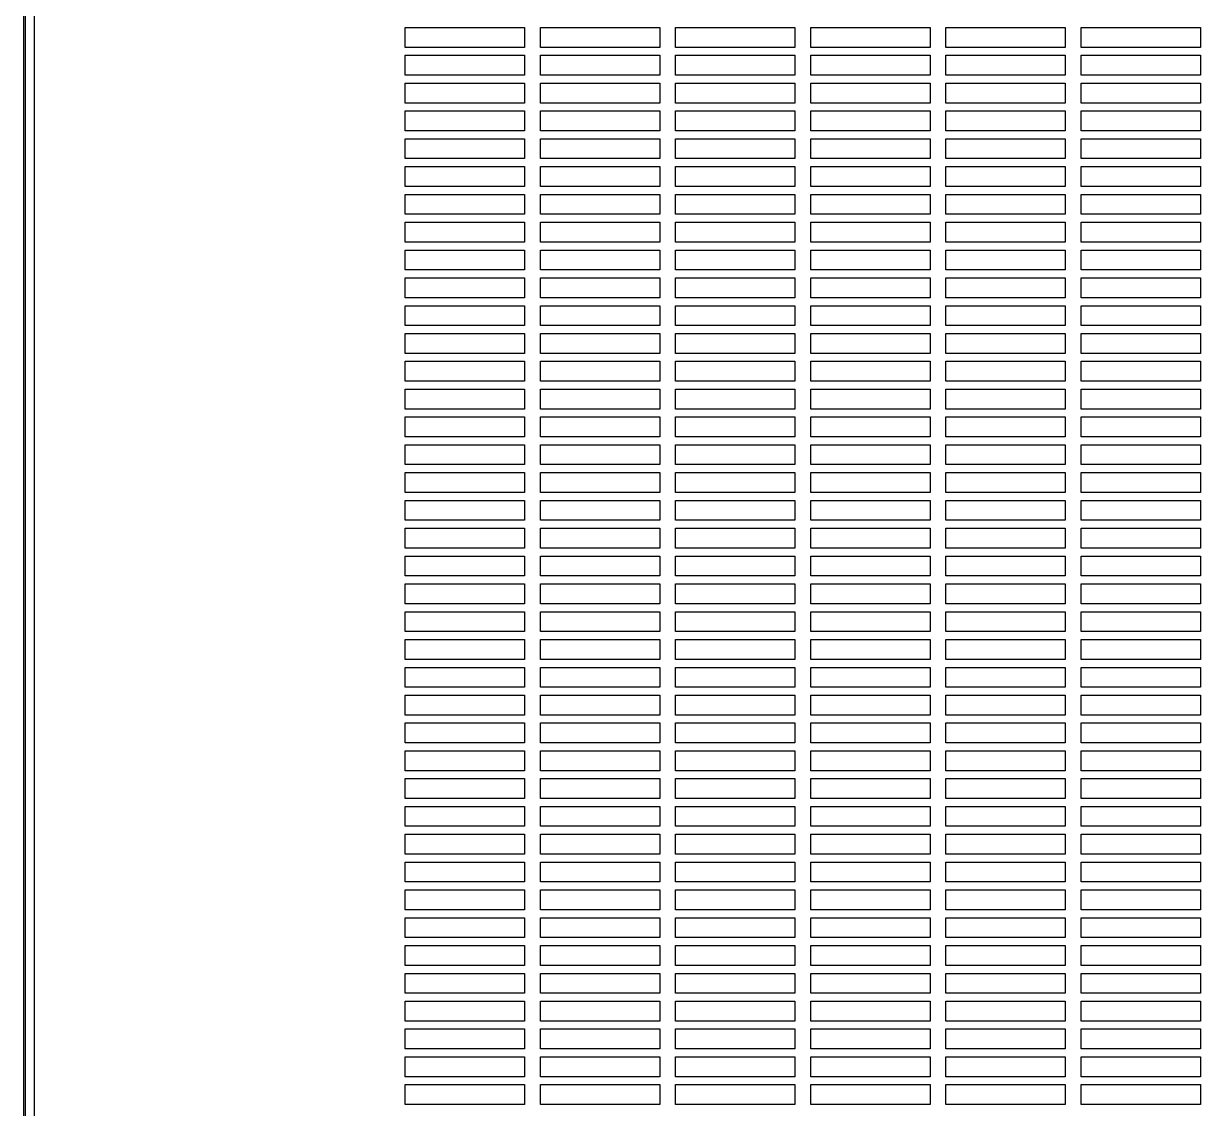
# Model space of a CAD drawing. Header units: millimetres. Extents: x -1 to 60, y -17 to 202.
# Drawn here: x -0.35 to 29.25, y 37.45 to 64.75 of the extents above; entities that cross this region are included whole.
import ezdxf

# ---------------------------------------------------------------- set-up
doc = ezdxf.new("R2010")
doc.units = ezdxf.units.MM
doc.layers.add('4212-47911-DOOR-PLATE_0', color=7, linetype='Continuous')
doc.layers.add('4212-94039_0', color=7, linetype='Continuous')

msp = doc.modelspace()

# ---------------------------------------------------------------- linework, layer by layer
at = {"layer": '4212-47911-DOOR-PLATE_0', "color": 7, "linetype": 'Continuous'}
for p, q in [((-0.3, 12.15), (-0.3, 92.304)), ((-0.08, 92.2), (-0.08, 12.15)), ((9.25, 64.65), (12.25, 64.65)), ((9.25, 64.15), (9.25, 64.65)), ((12.25, 64.65), (12.25, 64.15)), ((12.65, 64.65), (15.65, 64.65)), ((12.65, 64.15), (12.65, 64.65)), ((15.65, 64.65), (15.65, 64.15)), ((16.05, 64.65), (19.05, 64.65)), ((16.05, 64.15), (16.05, 64.65)), ((19.05, 64.65), (19.05, 64.15)), ((19.45, 64.65), (22.45, 64.65)), ((19.45, 64.15), (19.45, 64.65)), ((22.45, 64.65), (22.45, 64.15)), ((22.85, 64.65), (25.85, 64.65)), ((22.85, 64.15), (22.85, 64.65)), ((25.85, 64.65), (25.85, 64.15)), ((26.25, 64.65), (29.25, 64.65)), ((26.25, 64.15), (26.25, 64.65)), ((29.25, 64.65), (29.25, 64.15)), ((12.25, 64.15), (9.25, 64.15)), ((9.25, 63.95), (12.25, 63.95)), ((9.25, 63.45), (9.25, 63.95)), ((12.25, 63.95), (12.25, 63.45)), ((15.65, 64.15), (12.65, 64.15)), ((12.65, 63.95), (15.65, 63.95)), ((12.65, 63.45), (12.65, 63.95)), ((15.65, 63.95), (15.65, 63.45)), ((19.05, 64.15), (16.05, 64.15)), ((16.05, 63.95), (19.05, 63.95)), ((16.05, 63.45), (16.05, 63.95)), ((19.05, 63.95), (19.05, 63.45)), ((22.45, 64.15), (19.45, 64.15)), ((19.45, 63.95), (22.45, 63.95)), ((19.45, 63.45), (19.45, 63.95)), ((22.45, 63.95), (22.45, 63.45)), ((25.85, 64.15), (22.85, 64.15)), ((22.85, 63.95), (25.85, 63.95)), ((22.85, 63.45), (22.85, 63.95)), ((25.85, 63.95), (25.85, 63.45)), ((29.25, 64.15), (26.25, 64.15)), ((26.25, 63.95), (29.25, 63.95)), ((26.25, 63.45), (26.25, 63.95)), ((29.25, 63.95), (29.25, 63.45)), ((12.25, 63.45), (9.25, 63.45)), ((15.65, 63.45), (12.65, 63.45)), ((19.05, 63.45), (16.05, 63.45)), ((22.45, 63.45), (19.45, 63.45)), ((25.85, 63.45), (22.85, 63.45)), ((29.25, 63.45), (26.25, 63.45)), ((9.25, 63.25), (12.25, 63.25)), ((9.25, 62.75), (9.25, 63.25)), ((12.25, 63.25), (12.25, 62.75)), ((12.65, 63.25), (15.65, 63.25)), ((12.65, 62.75), (12.65, 63.25)), ((15.65, 63.25), (15.65, 62.75)), ((16.05, 63.25), (19.05, 63.25)), ((16.05, 62.75), (16.05, 63.25)), ((19.05, 63.25), (19.05, 62.75)), ((19.45, 63.25), (22.45, 63.25)), ((19.45, 62.75), (19.45, 63.25)), ((22.45, 63.25), (22.45, 62.75)), ((22.85, 63.25), (25.85, 63.25)), ((22.85, 62.75), (22.85, 63.25)), ((25.85, 63.25), (25.85, 62.75)), ((26.25, 63.25), (29.25, 63.25)), ((26.25, 62.75), (26.25, 63.25)), ((29.25, 63.25), (29.25, 62.75)), ((12.25, 62.75), (9.25, 62.75)), ((9.25, 62.55), (12.25, 62.55)), ((9.25, 62.05), (9.25, 62.55)), ((12.25, 62.55), (12.25, 62.05)), ((15.65, 62.75), (12.65, 62.75)), ((12.65, 62.55), (15.65, 62.55)), ((12.65, 62.05), (12.65, 62.55)), ((15.65, 62.55), (15.65, 62.05)), ((19.05, 62.75), (16.05, 62.75)), ((16.05, 62.55), (19.05, 62.55)), ((16.05, 62.05), (16.05, 62.55)), ((19.05, 62.55), (19.05, 62.05)), ((22.45, 62.75), (19.45, 62.75)), ((19.45, 62.55), (22.45, 62.55)), ((19.45, 62.05), (19.45, 62.55)), ((22.45, 62.55), (22.45, 62.05)), ((25.85, 62.75), (22.85, 62.75)), ((22.85, 62.55), (25.85, 62.55)), ((22.85, 62.05), (22.85, 62.55)), ((25.85, 62.55), (25.85, 62.05)), ((29.25, 62.75), (26.25, 62.75)), ((26.25, 62.55), (29.25, 62.55)), ((26.25, 62.05), (26.25, 62.55)), ((29.25, 62.55), (29.25, 62.05)), ((12.25, 62.05), (9.25, 62.05)), ((15.65, 62.05), (12.65, 62.05)), ((19.05, 62.05), (16.05, 62.05)), ((22.45, 62.05), (19.45, 62.05)), ((25.85, 62.05), (22.85, 62.05)), ((29.25, 62.05), (26.25, 62.05)), ((9.25, 61.85), (12.25, 61.85)), ((9.25, 61.35), (9.25, 61.85)), ((12.25, 61.85), (12.25, 61.35)), ((12.65, 61.85), (15.65, 61.85)), ((12.65, 61.35), (12.65, 61.85)), ((15.65, 61.85), (15.65, 61.35)), ((16.05, 61.85), (19.05, 61.85)), ((16.05, 61.35), (16.05, 61.85)), ((19.05, 61.85), (19.05, 61.35)), ((19.45, 61.85), (22.45, 61.85)), ((19.45, 61.35), (19.45, 61.85)), ((22.45, 61.85), (22.45, 61.35)), ((22.85, 61.85), (25.85, 61.85)), ((22.85, 61.35), (22.85, 61.85)), ((25.85, 61.85), (25.85, 61.35)), ((26.25, 61.85), (29.25, 61.85)), ((26.25, 61.35), (26.25, 61.85)), ((29.25, 61.85), (29.25, 61.35)), ((12.25, 61.35), (9.25, 61.35)), ((15.65, 61.35), (12.65, 61.35)), ((19.05, 61.35), (16.05, 61.35)), ((22.45, 61.35), (19.45, 61.35)), ((25.85, 61.35), (22.85, 61.35)), ((29.25, 61.35), (26.25, 61.35)), ((9.25, 61.15), (12.25, 61.15)), ((9.25, 60.65), (9.25, 61.15)), ((12.25, 61.15), (12.25, 60.65)), ((12.65, 61.15), (15.65, 61.15)), ((12.65, 60.65), (12.65, 61.15)), ((15.65, 61.15), (15.65, 60.65)), ((16.05, 61.15), (19.05, 61.15)), ((16.05, 60.65), (16.05, 61.15)), ((19.05, 61.15), (19.05, 60.65)), ((19.45, 61.15), (22.45, 61.15)), ((19.45, 60.65), (19.45, 61.15)), ((22.45, 61.15), (22.45, 60.65)), ((22.85, 61.15), (25.85, 61.15)), ((22.85, 60.65), (22.85, 61.15)), ((25.85, 61.15), (25.85, 60.65)), ((26.25, 61.15), (29.25, 61.15)), ((26.25, 60.65), (26.25, 61.15)), ((29.25, 61.15), (29.25, 60.65)), ((12.25, 60.65), (9.25, 60.65)), ((9.25, 60.45), (12.25, 60.45)), ((9.25, 59.95), (9.25, 60.45)), ((12.25, 60.45), (12.25, 59.95)), ((15.65, 60.65), (12.65, 60.65)), ((12.65, 60.45), (15.65, 60.45)), ((12.65, 59.95), (12.65, 60.45)), ((15.65, 60.45), (15.65, 59.95)), ((19.05, 60.65), (16.05, 60.65)), ((16.05, 60.45), (19.05, 60.45)), ((16.05, 59.95), (16.05, 60.45)), ((19.05, 60.45), (19.05, 59.95)), ((22.45, 60.65), (19.45, 60.65)), ((19.45, 60.45), (22.45, 60.45)), ((19.45, 59.95), (19.45, 60.45)), ((22.45, 60.45), (22.45, 59.95)), ((25.85, 60.65), (22.85, 60.65)), ((22.85, 60.45), (25.85, 60.45)), ((22.85, 59.95), (22.85, 60.45)), ((25.85, 60.45), (25.85, 59.95)), ((29.25, 60.65), (26.25, 60.65)), ((26.25, 60.45), (29.25, 60.45)), ((26.25, 59.95), (26.25, 60.45)), ((29.25, 60.45), (29.25, 59.95)), ((12.25, 59.95), (9.25, 59.95)), ((15.65, 59.95), (12.65, 59.95)), ((19.05, 59.95), (16.05, 59.95)), ((22.45, 59.95), (19.45, 59.95)), ((25.85, 59.95), (22.85, 59.95)), ((29.25, 59.95), (26.25, 59.95)), ((9.25, 59.75), (12.25, 59.75)), ((9.25, 59.25), (9.25, 59.75)), ((12.25, 59.75), (12.25, 59.25)), ((12.65, 59.75), (15.65, 59.75)), ((12.65, 59.25), (12.65, 59.75)), ((15.65, 59.75), (15.65, 59.25)), ((16.05, 59.75), (19.05, 59.75)), ((16.05, 59.25), (16.05, 59.75)), ((19.05, 59.75), (19.05, 59.25)), ((19.45, 59.75), (22.45, 59.75)), ((19.45, 59.25), (19.45, 59.75)), ((22.45, 59.75), (22.45, 59.25)), ((22.85, 59.75), (25.85, 59.75)), ((22.85, 59.25), (22.85, 59.75)), ((25.85, 59.75), (25.85, 59.25)), ((26.25, 59.75), (29.25, 59.75)), ((26.25, 59.25), (26.25, 59.75)), ((29.25, 59.75), (29.25, 59.25)), ((12.25, 59.25), (9.25, 59.25)), ((15.65, 59.25), (12.65, 59.25)), ((19.05, 59.25), (16.05, 59.25)), ((22.45, 59.25), (19.45, 59.25)), ((25.85, 59.25), (22.85, 59.25)), ((29.25, 59.25), (26.25, 59.25)), ((9.25, 59.05), (12.25, 59.05)), ((9.25, 58.55), (9.25, 59.05)), ((12.25, 59.05), (12.25, 58.55)), ((12.65, 59.05), (15.65, 59.05)), ((12.65, 58.55), (12.65, 59.05)), ((15.65, 59.05), (15.65, 58.55)), ((16.05, 59.05), (19.05, 59.05)), ((16.05, 58.55), (16.05, 59.05)), ((19.05, 59.05), (19.05, 58.55)), ((19.45, 59.05), (22.45, 59.05)), ((19.45, 58.55), (19.45, 59.05)), ((22.45, 59.05), (22.45, 58.55)), ((22.85, 59.05), (25.85, 59.05)), ((22.85, 58.55), (22.85, 59.05)), ((25.85, 59.05), (25.85, 58.55)), ((26.25, 59.05), (29.25, 59.05)), ((26.25, 58.55), (26.25, 59.05)), ((29.25, 59.05), (29.25, 58.55)), ((12.25, 58.55), (9.25, 58.55)), ((9.25, 58.35), (12.25, 58.35)), ((9.25, 57.85), (9.25, 58.35)), ((12.25, 58.35), (12.25, 57.85)), ((15.65, 58.55), (12.65, 58.55)), ((12.65, 58.35), (15.65, 58.35)), ((12.65, 57.85), (12.65, 58.35)), ((15.65, 58.35), (15.65, 57.85)), ((19.05, 58.55), (16.05, 58.55)), ((16.05, 58.35), (19.05, 58.35)), ((16.05, 57.85), (16.05, 58.35)), ((19.05, 58.35), (19.05, 57.85)), ((22.45, 58.55), (19.45, 58.55)), ((19.45, 58.35), (22.45, 58.35)), ((19.45, 57.85), (19.45, 58.35)), ((22.45, 58.35), (22.45, 57.85)), ((25.85, 58.55), (22.85, 58.55)), ((22.85, 58.35), (25.85, 58.35)), ((22.85, 57.85), (22.85, 58.35)), ((25.85, 58.35), (25.85, 57.85)), ((29.25, 58.55), (26.25, 58.55)), ((26.25, 58.35), (29.25, 58.35)), ((26.25, 57.85), (26.25, 58.35)), ((29.25, 58.35), (29.25, 57.85)), ((12.25, 57.85), (9.25, 57.85)), ((15.65, 57.85), (12.65, 57.85)), ((19.05, 57.85), (16.05, 57.85)), ((22.45, 57.85), (19.45, 57.85)), ((25.85, 57.85), (22.85, 57.85)), ((29.25, 57.85), (26.25, 57.85)), ((9.25, 57.65), (12.25, 57.65)), ((9.25, 57.15), (9.25, 57.65)), ((12.25, 57.65), (12.25, 57.15)), ((12.65, 57.65), (15.65, 57.65)), ((12.65, 57.15), (12.65, 57.65)), ((15.65, 57.65), (15.65, 57.15)), ((16.05, 57.65), (19.05, 57.65)), ((16.05, 57.15), (16.05, 57.65)), ((19.05, 57.65), (19.05, 57.15)), ((19.45, 57.65), (22.45, 57.65)), ((19.45, 57.15), (19.45, 57.65)), ((22.45, 57.65), (22.45, 57.15)), ((22.85, 57.65), (25.85, 57.65)), ((22.85, 57.15), (22.85, 57.65)), ((25.85, 57.65), (25.85, 57.15)), ((26.25, 57.65), (29.25, 57.65)), ((26.25, 57.15), (26.25, 57.65)), ((29.25, 57.65), (29.25, 57.15)), ((12.25, 57.15), (9.25, 57.15)), ((15.65, 57.15), (12.65, 57.15)), ((19.05, 57.15), (16.05, 57.15)), ((22.45, 57.15), (19.45, 57.15)), ((25.85, 57.15), (22.85, 57.15)), ((29.25, 57.15), (26.25, 57.15)), ((9.25, 56.95), (12.25, 56.95)), ((9.25, 56.45), (9.25, 56.95)), ((12.25, 56.95), (12.25, 56.45)), ((12.65, 56.95), (15.65, 56.95)), ((12.65, 56.45), (12.65, 56.95)), ((15.65, 56.95), (15.65, 56.45)), ((16.05, 56.95), (19.05, 56.95)), ((16.05, 56.45), (16.05, 56.95)), ((19.05, 56.95), (19.05, 56.45)), ((19.45, 56.95), (22.45, 56.95)), ((19.45, 56.45), (19.45, 56.95)), ((22.45, 56.95), (22.45, 56.45)), ((22.85, 56.95), (25.85, 56.95)), ((22.85, 56.45), (22.85, 56.95)), ((25.85, 56.95), (25.85, 56.45)), ((26.25, 56.95), (29.25, 56.95)), ((26.25, 56.45), (26.25, 56.95)), ((29.25, 56.95), (29.25, 56.45)), ((12.25, 56.45), (9.25, 56.45)), ((9.25, 56.25), (12.25, 56.25)), ((9.25, 55.75), (9.25, 56.25)), ((12.25, 56.25), (12.25, 55.75)), ((15.65, 56.45), (12.65, 56.45)), ((12.65, 56.25), (15.65, 56.25)), ((12.65, 55.75), (12.65, 56.25)), ((15.65, 56.25), (15.65, 55.75)), ((19.05, 56.45), (16.05, 56.45)), ((16.05, 56.25), (19.05, 56.25)), ((16.05, 55.75), (16.05, 56.25)), ((19.05, 56.25), (19.05, 55.75)), ((22.45, 56.45), (19.45, 56.45)), ((19.45, 56.25), (22.45, 56.25)), ((19.45, 55.75), (19.45, 56.25)), ((22.45, 56.25), (22.45, 55.75)), ((25.85, 56.45), (22.85, 56.45)), ((22.85, 56.25), (25.85, 56.25)), ((22.85, 55.75), (22.85, 56.25)), ((25.85, 56.25), (25.85, 55.75)), ((29.25, 56.45), (26.25, 56.45)), ((26.25, 56.25), (29.25, 56.25)), ((26.25, 55.75), (26.25, 56.25)), ((29.25, 56.25), (29.25, 55.75)), ((12.25, 55.75), (9.25, 55.75)), ((15.65, 55.75), (12.65, 55.75)), ((19.05, 55.75), (16.05, 55.75)), ((22.45, 55.75), (19.45, 55.75)), ((25.85, 55.75), (22.85, 55.75)), ((29.25, 55.75), (26.25, 55.75)), ((9.25, 55.55), (12.25, 55.55)), ((9.25, 55.05), (9.25, 55.55)), ((12.25, 55.55), (12.25, 55.05)), ((12.65, 55.55), (15.65, 55.55)), ((12.65, 55.05), (12.65, 55.55)), ((15.65, 55.55), (15.65, 55.05)), ((16.05, 55.55), (19.05, 55.55)), ((16.05, 55.05), (16.05, 55.55)), ((19.05, 55.55), (19.05, 55.05)), ((19.45, 55.55), (22.45, 55.55)), ((19.45, 55.05), (19.45, 55.55)), ((22.45, 55.55), (22.45, 55.05)), ((22.85, 55.55), (25.85, 55.55)), ((22.85, 55.05), (22.85, 55.55)), ((25.85, 55.55), (25.85, 55.05)), ((26.25, 55.55), (29.25, 55.55)), ((26.25, 55.05), (26.25, 55.55)), ((29.25, 55.55), (29.25, 55.05)), ((12.25, 55.05), (9.25, 55.05)), ((9.25, 54.85), (12.25, 54.85)), ((9.25, 54.35), (9.25, 54.85)), ((12.25, 54.85), (12.25, 54.35)), ((15.65, 55.05), (12.65, 55.05)), ((12.65, 54.85), (15.65, 54.85)), ((12.65, 54.35), (12.65, 54.85)), ((15.65, 54.85), (15.65, 54.35)), ((19.05, 55.05), (16.05, 55.05)), ((16.05, 54.85), (19.05, 54.85)), ((16.05, 54.35), (16.05, 54.85)), ((19.05, 54.85), (19.05, 54.35)), ((22.45, 55.05), (19.45, 55.05)), ((19.45, 54.85), (22.45, 54.85)), ((19.45, 54.35), (19.45, 54.85)), ((22.45, 54.85), (22.45, 54.35)), ((25.85, 55.05), (22.85, 55.05)), ((22.85, 54.85), (25.85, 54.85)), ((22.85, 54.35), (22.85, 54.85)), ((25.85, 54.85), (25.85, 54.35)), ((29.25, 55.05), (26.25, 55.05)), ((26.25, 54.85), (29.25, 54.85)), ((26.25, 54.35), (26.25, 54.85)), ((29.25, 54.85), (29.25, 54.35)), ((12.25, 54.35), (9.25, 54.35)), ((15.65, 54.35), (12.65, 54.35)), ((19.05, 54.35), (16.05, 54.35)), ((22.45, 54.35), (19.45, 54.35)), ((25.85, 54.35), (22.85, 54.35)), ((29.25, 54.35), (26.25, 54.35)), ((9.25, 54.15), (12.25, 54.15)), ((9.25, 53.65), (9.25, 54.15)), ((12.25, 54.15), (12.25, 53.65)), ((12.65, 54.15), (15.65, 54.15)), ((12.65, 53.65), (12.65, 54.15)), ((15.65, 54.15), (15.65, 53.65)), ((16.05, 54.15), (19.05, 54.15)), ((16.05, 53.65), (16.05, 54.15)), ((19.05, 54.15), (19.05, 53.65)), ((19.45, 54.15), (22.45, 54.15)), ((19.45, 53.65), (19.45, 54.15)), ((22.45, 54.15), (22.45, 53.65)), ((22.85, 54.15), (25.85, 54.15)), ((22.85, 53.65), (22.85, 54.15)), ((25.85, 54.15), (25.85, 53.65)), ((26.25, 54.15), (29.25, 54.15)), ((26.25, 53.65), (26.25, 54.15)), ((29.25, 54.15), (29.25, 53.65)), ((12.25, 53.65), (9.25, 53.65)), ((15.65, 53.65), (12.65, 53.65)), ((19.05, 53.65), (16.05, 53.65)), ((22.45, 53.65), (19.45, 53.65)), ((25.85, 53.65), (22.85, 53.65)), ((29.25, 53.65), (26.25, 53.65)), ((9.25, 53.45), (12.25, 53.45)), ((9.25, 52.95), (9.25, 53.45)), ((12.25, 53.45), (12.25, 52.95)), ((12.65, 53.45), (15.65, 53.45)), ((12.65, 52.95), (12.65, 53.45)), ((15.65, 53.45), (15.65, 52.95)), ((16.05, 53.45), (19.05, 53.45)), ((16.05, 52.95), (16.05, 53.45)), ((19.05, 53.45), (19.05, 52.95)), ((19.45, 53.45), (22.45, 53.45)), ((19.45, 52.95), (19.45, 53.45)), ((22.45, 53.45), (22.45, 52.95)), ((22.85, 53.45), (25.85, 53.45)), ((22.85, 52.95), (22.85, 53.45)), ((25.85, 53.45), (25.85, 52.95)), ((26.25, 53.45), (29.25, 53.45)), ((26.25, 52.95), (26.25, 53.45)), ((29.25, 53.45), (29.25, 52.95)), ((12.25, 52.95), (9.25, 52.95)), ((9.25, 52.75), (12.25, 52.75)), ((9.25, 52.25), (9.25, 52.75)), ((12.25, 52.75), (12.25, 52.25)), ((15.65, 52.95), (12.65, 52.95)), ((12.65, 52.75), (15.65, 52.75)), ((12.65, 52.25), (12.65, 52.75)), ((15.65, 52.75), (15.65, 52.25)), ((19.05, 52.95), (16.05, 52.95)), ((16.05, 52.75), (19.05, 52.75)), ((16.05, 52.25), (16.05, 52.75)), ((19.05, 52.75), (19.05, 52.25)), ((22.45, 52.95), (19.45, 52.95)), ((19.45, 52.75), (22.45, 52.75)), ((19.45, 52.25), (19.45, 52.75)), ((22.45, 52.75), (22.45, 52.25)), ((25.85, 52.95), (22.85, 52.95)), ((22.85, 52.75), (25.85, 52.75)), ((22.85, 52.25), (22.85, 52.75)), ((25.85, 52.75), (25.85, 52.25)), ((29.25, 52.95), (26.25, 52.95)), ((26.25, 52.75), (29.25, 52.75)), ((26.25, 52.25), (26.25, 52.75)), ((29.25, 52.75), (29.25, 52.25)), ((12.25, 52.25), (9.25, 52.25)), ((15.65, 52.25), (12.65, 52.25)), ((19.05, 52.25), (16.05, 52.25)), ((22.45, 52.25), (19.45, 52.25)), ((25.85, 52.25), (22.85, 52.25)), ((29.25, 52.25), (26.25, 52.25)), ((9.25, 52.05), (12.25, 52.05)), ((9.25, 51.55), (9.25, 52.05)), ((12.25, 52.05), (12.25, 51.55)), ((12.65, 52.05), (15.65, 52.05)), ((12.65, 51.55), (12.65, 52.05)), ((15.65, 52.05), (15.65, 51.55)), ((16.05, 52.05), (19.05, 52.05)), ((16.05, 51.55), (16.05, 52.05)), ((19.05, 52.05), (19.05, 51.55)), ((19.45, 52.05), (22.45, 52.05)), ((19.45, 51.55), (19.45, 52.05)), ((22.45, 52.05), (22.45, 51.55)), ((22.85, 52.05), (25.85, 52.05)), ((22.85, 51.55), (22.85, 52.05)), ((25.85, 52.05), (25.85, 51.55)), ((26.25, 52.05), (29.25, 52.05)), ((26.25, 51.55), (26.25, 52.05)), ((29.25, 52.05), (29.25, 51.55)), ((12.25, 51.55), (9.25, 51.55)), ((15.65, 51.55), (12.65, 51.55)), ((19.05, 51.55), (16.05, 51.55)), ((22.45, 51.55), (19.45, 51.55)), ((25.85, 51.55), (22.85, 51.55)), ((29.25, 51.55), (26.25, 51.55)), ((9.25, 51.35), (12.25, 51.35)), ((9.25, 50.85), (9.25, 51.35)), ((12.25, 51.35), (12.25, 50.85)), ((12.65, 51.35), (15.65, 51.35)), ((12.65, 50.85), (12.65, 51.35)), ((15.65, 51.35), (15.65, 50.85)), ((16.05, 51.35), (19.05, 51.35)), ((16.05, 50.85), (16.05, 51.35)), ((19.05, 51.35), (19.05, 50.85)), ((19.45, 51.35), (22.45, 51.35)), ((19.45, 50.85), (19.45, 51.35)), ((22.45, 51.35), (22.45, 50.85)), ((22.85, 51.35), (25.85, 51.35)), ((22.85, 50.85), (22.85, 51.35)), ((25.85, 51.35), (25.85, 50.85)), ((26.25, 51.35), (29.25, 51.35)), ((26.25, 50.85), (26.25, 51.35)), ((29.25, 51.35), (29.25, 50.85)), ((12.25, 50.85), (9.25, 50.85)), ((9.25, 50.65), (12.25, 50.65)), ((9.25, 50.15), (9.25, 50.65)), ((12.25, 50.65), (12.25, 50.15)), ((15.65, 50.85), (12.65, 50.85)), ((12.65, 50.65), (15.65, 50.65)), ((12.65, 50.15), (12.65, 50.65)), ((15.65, 50.65), (15.65, 50.15)), ((19.05, 50.85), (16.05, 50.85)), ((16.05, 50.65), (19.05, 50.65)), ((16.05, 50.15), (16.05, 50.65)), ((19.05, 50.65), (19.05, 50.15)), ((22.45, 50.85), (19.45, 50.85)), ((19.45, 50.65), (22.45, 50.65)), ((19.45, 50.15), (19.45, 50.65)), ((22.45, 50.65), (22.45, 50.15)), ((25.85, 50.85), (22.85, 50.85)), ((22.85, 50.65), (25.85, 50.65)), ((22.85, 50.15), (22.85, 50.65)), ((25.85, 50.65), (25.85, 50.15)), ((29.25, 50.85), (26.25, 50.85)), ((26.25, 50.65), (29.25, 50.65)), ((26.25, 50.15), (26.25, 50.65)), ((29.25, 50.65), (29.25, 50.15)), ((12.25, 50.15), (9.25, 50.15)), ((15.65, 50.15), (12.65, 50.15)), ((19.05, 50.15), (16.05, 50.15)), ((22.45, 50.15), (19.45, 50.15)), ((25.85, 50.15), (22.85, 50.15)), ((29.25, 50.15), (26.25, 50.15)), ((9.25, 49.95), (12.25, 49.95)), ((9.25, 49.45), (9.25, 49.95)), ((12.25, 49.95), (12.25, 49.45)), ((12.65, 49.95), (15.65, 49.95)), ((12.65, 49.45), (12.65, 49.95)), ((15.65, 49.95), (15.65, 49.45)), ((16.05, 49.95), (19.05, 49.95)), ((16.05, 49.45), (16.05, 49.95)), ((19.05, 49.95), (19.05, 49.45)), ((19.45, 49.95), (22.45, 49.95)), ((19.45, 49.45), (19.45, 49.95)), ((22.45, 49.95), (22.45, 49.45)), ((22.85, 49.95), (25.85, 49.95)), ((22.85, 49.45), (22.85, 49.95)), ((25.85, 49.95), (25.85, 49.45)), ((26.25, 49.95), (29.25, 49.95)), ((26.25, 49.45), (26.25, 49.95)), ((29.25, 49.95), (29.25, 49.45)), ((12.25, 49.45), (9.25, 49.45)), ((15.65, 49.45), (12.65, 49.45)), ((19.05, 49.45), (16.05, 49.45)), ((22.45, 49.45), (19.45, 49.45)), ((25.85, 49.45), (22.85, 49.45)), ((29.25, 49.45), (26.25, 49.45)), ((9.25, 49.25), (12.25, 49.25)), ((9.25, 48.75), (9.25, 49.25)), ((12.25, 49.25), (12.25, 48.75)), ((12.65, 49.25), (15.65, 49.25)), ((12.65, 48.75), (12.65, 49.25)), ((15.65, 49.25), (15.65, 48.75)), ((16.05, 49.25), (19.05, 49.25)), ((16.05, 48.75), (16.05, 49.25)), ((19.05, 49.25), (19.05, 48.75)), ((19.45, 49.25), (22.45, 49.25)), ((19.45, 48.75), (19.45, 49.25)), ((22.45, 49.25), (22.45, 48.75)), ((22.85, 49.25), (25.85, 49.25)), ((22.85, 48.75), (22.85, 49.25)), ((25.85, 49.25), (25.85, 48.75)), ((26.25, 49.25), (29.25, 49.25)), ((26.25, 48.75), (26.25, 49.25)), ((29.25, 49.25), (29.25, 48.75)), ((12.25, 48.75), (9.25, 48.75)), ((9.25, 48.55), (12.25, 48.55)), ((9.25, 48.05), (9.25, 48.55)), ((12.25, 48.55), (12.25, 48.05)), ((15.65, 48.75), (12.65, 48.75)), ((12.65, 48.55), (15.65, 48.55)), ((12.65, 48.05), (12.65, 48.55)), ((15.65, 48.55), (15.65, 48.05)), ((19.05, 48.75), (16.05, 48.75)), ((16.05, 48.55), (19.05, 48.55)), ((16.05, 48.05), (16.05, 48.55)), ((19.05, 48.55), (19.05, 48.05)), ((22.45, 48.75), (19.45, 48.75)), ((19.45, 48.55), (22.45, 48.55)), ((19.45, 48.05), (19.45, 48.55)), ((22.45, 48.55), (22.45, 48.05)), ((25.85, 48.75), (22.85, 48.75)), ((22.85, 48.55), (25.85, 48.55)), ((22.85, 48.05), (22.85, 48.55)), ((25.85, 48.55), (25.85, 48.05)), ((29.25, 48.75), (26.25, 48.75)), ((26.25, 48.55), (29.25, 48.55)), ((26.25, 48.05), (26.25, 48.55)), ((29.25, 48.55), (29.25, 48.05)), ((12.25, 48.05), (9.25, 48.05)), ((15.65, 48.05), (12.65, 48.05)), ((19.05, 48.05), (16.05, 48.05)), ((22.45, 48.05), (19.45, 48.05)), ((25.85, 48.05), (22.85, 48.05)), ((29.25, 48.05), (26.25, 48.05)), ((9.25, 47.85), (12.25, 47.85)), ((9.25, 47.35), (9.25, 47.85)), ((12.25, 47.85), (12.25, 47.35)), ((12.65, 47.85), (15.65, 47.85)), ((12.65, 47.35), (12.65, 47.85)), ((15.65, 47.85), (15.65, 47.35)), ((16.05, 47.85), (19.05, 47.85)), ((16.05, 47.35), (16.05, 47.85)), ((19.05, 47.85), (19.05, 47.35)), ((19.45, 47.85), (22.45, 47.85)), ((19.45, 47.35), (19.45, 47.85)), ((22.45, 47.85), (22.45, 47.35)), ((22.85, 47.85), (25.85, 47.85)), ((22.85, 47.35), (22.85, 47.85)), ((25.85, 47.85), (25.85, 47.35)), ((26.25, 47.85), (29.25, 47.85)), ((26.25, 47.35), (26.25, 47.85)), ((29.25, 47.85), (29.25, 47.35)), ((12.25, 47.35), (9.25, 47.35)), ((9.25, 47.15), (12.25, 47.15)), ((9.25, 46.65), (9.25, 47.15)), ((12.25, 47.15), (12.25, 46.65)), ((15.65, 47.35), (12.65, 47.35)), ((12.65, 47.15), (15.65, 47.15)), ((12.65, 46.65), (12.65, 47.15)), ((15.65, 47.15), (15.65, 46.65)), ((19.05, 47.35), (16.05, 47.35)), ((16.05, 47.15), (19.05, 47.15)), ((16.05, 46.65), (16.05, 47.15)), ((19.05, 47.15), (19.05, 46.65)), ((22.45, 47.35), (19.45, 47.35)), ((19.45, 47.15), (22.45, 47.15)), ((19.45, 46.65), (19.45, 47.15)), ((22.45, 47.15), (22.45, 46.65)), ((25.85, 47.35), (22.85, 47.35)), ((22.85, 47.15), (25.85, 47.15)), ((22.85, 46.65), (22.85, 47.15)), ((25.85, 47.15), (25.85, 46.65)), ((29.25, 47.35), (26.25, 47.35)), ((26.25, 47.15), (29.25, 47.15)), ((26.25, 46.65), (26.25, 47.15)), ((29.25, 47.15), (29.25, 46.65)), ((12.25, 46.65), (9.25, 46.65)), ((15.65, 46.65), (12.65, 46.65)), ((19.05, 46.65), (16.05, 46.65)), ((22.45, 46.65), (19.45, 46.65)), ((25.85, 46.65), (22.85, 46.65)), ((29.25, 46.65), (26.25, 46.65)), ((9.25, 46.45), (12.25, 46.45)), ((9.25, 45.95), (9.25, 46.45)), ((12.25, 46.45), (12.25, 45.95)), ((12.65, 46.45), (15.65, 46.45)), ((12.65, 45.95), (12.65, 46.45)), ((15.65, 46.45), (15.65, 45.95)), ((16.05, 46.45), (19.05, 46.45)), ((16.05, 45.95), (16.05, 46.45)), ((19.05, 46.45), (19.05, 45.95)), ((19.45, 46.45), (22.45, 46.45)), ((19.45, 45.95), (19.45, 46.45)), ((22.45, 46.45), (22.45, 45.95)), ((22.85, 46.45), (25.85, 46.45)), ((22.85, 45.95), (22.85, 46.45)), ((25.85, 46.45), (25.85, 45.95)), ((26.25, 46.45), (29.25, 46.45)), ((26.25, 45.95), (26.25, 46.45)), ((29.25, 46.45), (29.25, 45.95)), ((12.25, 45.95), (9.25, 45.95)), ((15.65, 45.95), (12.65, 45.95)), ((19.05, 45.95), (16.05, 45.95)), ((22.45, 45.95), (19.45, 45.95)), ((25.85, 45.95), (22.85, 45.95)), ((29.25, 45.95), (26.25, 45.95)), ((9.25, 45.75), (12.25, 45.75)), ((9.25, 45.25), (9.25, 45.75)), ((12.25, 45.75), (12.25, 45.25)), ((12.65, 45.75), (15.65, 45.75)), ((12.65, 45.25), (12.65, 45.75)), ((15.65, 45.75), (15.65, 45.25)), ((16.05, 45.75), (19.05, 45.75)), ((16.05, 45.25), (16.05, 45.75)), ((19.05, 45.75), (19.05, 45.25)), ((19.45, 45.75), (22.45, 45.75)), ((19.45, 45.25), (19.45, 45.75)), ((22.45, 45.75), (22.45, 45.25)), ((22.85, 45.75), (25.85, 45.75)), ((22.85, 45.25), (22.85, 45.75)), ((25.85, 45.75), (25.85, 45.25)), ((26.25, 45.75), (29.25, 45.75)), ((26.25, 45.25), (26.25, 45.75)), ((29.25, 45.75), (29.25, 45.25)), ((12.25, 45.25), (9.25, 45.25)), ((9.25, 45.05), (12.25, 45.05)), ((9.25, 44.55), (9.25, 45.05)), ((12.25, 45.05), (12.25, 44.55)), ((15.65, 45.25), (12.65, 45.25)), ((12.65, 45.05), (15.65, 45.05)), ((12.65, 44.55), (12.65, 45.05)), ((15.65, 45.05), (15.65, 44.55)), ((19.05, 45.25), (16.05, 45.25)), ((16.05, 45.05), (19.05, 45.05)), ((16.05, 44.55), (16.05, 45.05)), ((19.05, 45.05), (19.05, 44.55)), ((22.45, 45.25), (19.45, 45.25)), ((19.45, 45.05), (22.45, 45.05)), ((19.45, 44.55), (19.45, 45.05)), ((22.45, 45.05), (22.45, 44.55)), ((25.85, 45.25), (22.85, 45.25)), ((22.85, 45.05), (25.85, 45.05)), ((22.85, 44.55), (22.85, 45.05)), ((25.85, 45.05), (25.85, 44.55)), ((29.25, 45.25), (26.25, 45.25)), ((26.25, 45.05), (29.25, 45.05)), ((26.25, 44.55), (26.25, 45.05)), ((29.25, 45.05), (29.25, 44.55)), ((12.25, 44.55), (9.25, 44.55)), ((15.65, 44.55), (12.65, 44.55)), ((19.05, 44.55), (16.05, 44.55)), ((22.45, 44.55), (19.45, 44.55)), ((25.85, 44.55), (22.85, 44.55)), ((29.25, 44.55), (26.25, 44.55)), ((9.25, 44.35), (12.25, 44.35)), ((9.25, 43.85), (9.25, 44.35)), ((12.25, 44.35), (12.25, 43.85)), ((12.65, 44.35), (15.65, 44.35)), ((12.65, 43.85), (12.65, 44.35)), ((15.65, 44.35), (15.65, 43.85)), ((16.05, 44.35), (19.05, 44.35)), ((16.05, 43.85), (16.05, 44.35)), ((19.05, 44.35), (19.05, 43.85)), ((19.45, 44.35), (22.45, 44.35)), ((19.45, 43.85), (19.45, 44.35)), ((22.45, 44.35), (22.45, 43.85)), ((22.85, 44.35), (25.85, 44.35)), ((22.85, 43.85), (22.85, 44.35)), ((25.85, 44.35), (25.85, 43.85)), ((26.25, 44.35), (29.25, 44.35)), ((26.25, 43.85), (26.25, 44.35)), ((29.25, 44.35), (29.25, 43.85)), ((12.25, 43.85), (9.25, 43.85)), ((15.65, 43.85), (12.65, 43.85)), ((19.05, 43.85), (16.05, 43.85)), ((22.45, 43.85), (19.45, 43.85)), ((25.85, 43.85), (22.85, 43.85)), ((29.25, 43.85), (26.25, 43.85)), ((9.25, 43.65), (12.25, 43.65)), ((9.25, 43.15), (9.25, 43.65)), ((12.25, 43.65), (12.25, 43.15)), ((12.65, 43.65), (15.65, 43.65)), ((12.65, 43.15), (12.65, 43.65)), ((15.65, 43.65), (15.65, 43.15)), ((16.05, 43.65), (19.05, 43.65)), ((16.05, 43.15), (16.05, 43.65)), ((19.05, 43.65), (19.05, 43.15)), ((19.45, 43.65), (22.45, 43.65)), ((19.45, 43.15), (19.45, 43.65)), ((22.45, 43.65), (22.45, 43.15)), ((22.85, 43.65), (25.85, 43.65)), ((22.85, 43.15), (22.85, 43.65)), ((25.85, 43.65), (25.85, 43.15)), ((26.25, 43.65), (29.25, 43.65)), ((26.25, 43.15), (26.25, 43.65)), ((29.25, 43.65), (29.25, 43.15)), ((12.25, 43.15), (9.25, 43.15)), ((9.25, 42.95), (12.25, 42.95)), ((9.25, 42.45), (9.25, 42.95)), ((12.25, 42.95), (12.25, 42.45)), ((15.65, 43.15), (12.65, 43.15)), ((12.65, 42.95), (15.65, 42.95)), ((12.65, 42.45), (12.65, 42.95)), ((15.65, 42.95), (15.65, 42.45)), ((19.05, 43.15), (16.05, 43.15)), ((16.05, 42.95), (19.05, 42.95)), ((16.05, 42.45), (16.05, 42.95)), ((19.05, 42.95), (19.05, 42.45)), ((22.45, 43.15), (19.45, 43.15)), ((19.45, 42.95), (22.45, 42.95)), ((19.45, 42.45), (19.45, 42.95)), ((22.45, 42.95), (22.45, 42.45)), ((25.85, 43.15), (22.85, 43.15)), ((22.85, 42.95), (25.85, 42.95)), ((22.85, 42.45), (22.85, 42.95)), ((25.85, 42.95), (25.85, 42.45)), ((29.25, 43.15), (26.25, 43.15)), ((26.25, 42.95), (29.25, 42.95)), ((26.25, 42.45), (26.25, 42.95)), ((29.25, 42.95), (29.25, 42.45)), ((12.25, 42.45), (9.25, 42.45)), ((15.65, 42.45), (12.65, 42.45)), ((19.05, 42.45), (16.05, 42.45)), ((22.45, 42.45), (19.45, 42.45)), ((25.85, 42.45), (22.85, 42.45)), ((29.25, 42.45), (26.25, 42.45)), ((9.25, 42.25), (12.25, 42.25)), ((9.25, 41.75), (9.25, 42.25)), ((12.25, 42.25), (12.25, 41.75)), ((12.65, 42.25), (15.65, 42.25)), ((12.65, 41.75), (12.65, 42.25)), ((15.65, 42.25), (15.65, 41.75)), ((16.05, 42.25), (19.05, 42.25)), ((16.05, 41.75), (16.05, 42.25)), ((19.05, 42.25), (19.05, 41.75)), ((19.45, 42.25), (22.45, 42.25)), ((19.45, 41.75), (19.45, 42.25)), ((22.45, 42.25), (22.45, 41.75)), ((22.85, 42.25), (25.85, 42.25)), ((22.85, 41.75), (22.85, 42.25)), ((25.85, 42.25), (25.85, 41.75)), ((26.25, 42.25), (29.25, 42.25)), ((26.25, 41.75), (26.25, 42.25)), ((29.25, 42.25), (29.25, 41.75)), ((12.25, 41.75), (9.25, 41.75)), ((15.65, 41.75), (12.65, 41.75)), ((19.05, 41.75), (16.05, 41.75)), ((22.45, 41.75), (19.45, 41.75)), ((25.85, 41.75), (22.85, 41.75)), ((29.25, 41.75), (26.25, 41.75)), ((9.25, 41.55), (12.25, 41.55)), ((9.25, 41.05), (9.25, 41.55)), ((12.25, 41.55), (12.25, 41.05)), ((12.65, 41.55), (15.65, 41.55)), ((12.65, 41.05), (12.65, 41.55)), ((15.65, 41.55), (15.65, 41.05)), ((16.05, 41.55), (19.05, 41.55)), ((16.05, 41.05), (16.05, 41.55)), ((19.05, 41.55), (19.05, 41.05)), ((19.45, 41.55), (22.45, 41.55)), ((19.45, 41.05), (19.45, 41.55)), ((22.45, 41.55), (22.45, 41.05)), ((22.85, 41.55), (25.85, 41.55)), ((22.85, 41.05), (22.85, 41.55)), ((25.85, 41.55), (25.85, 41.05)), ((26.25, 41.55), (29.25, 41.55)), ((26.25, 41.05), (26.25, 41.55)), ((29.25, 41.55), (29.25, 41.05)), ((12.25, 41.05), (9.25, 41.05)), ((9.25, 40.85), (12.25, 40.85)), ((9.25, 40.35), (9.25, 40.85)), ((12.25, 40.85), (12.25, 40.35)), ((15.65, 41.05), (12.65, 41.05)), ((12.65, 40.85), (15.65, 40.85)), ((12.65, 40.35), (12.65, 40.85)), ((15.65, 40.85), (15.65, 40.35)), ((19.05, 41.05), (16.05, 41.05)), ((16.05, 40.85), (19.05, 40.85)), ((16.05, 40.35), (16.05, 40.85)), ((19.05, 40.85), (19.05, 40.35)), ((22.45, 41.05), (19.45, 41.05)), ((19.45, 40.85), (22.45, 40.85)), ((19.45, 40.35), (19.45, 40.85)), ((22.45, 40.85), (22.45, 40.35)), ((25.85, 41.05), (22.85, 41.05)), ((22.85, 40.85), (25.85, 40.85)), ((22.85, 40.35), (22.85, 40.85)), ((25.85, 40.85), (25.85, 40.35)), ((29.25, 41.05), (26.25, 41.05)), ((26.25, 40.85), (29.25, 40.85)), ((26.25, 40.35), (26.25, 40.85)), ((29.25, 40.85), (29.25, 40.35)), ((12.25, 40.35), (9.25, 40.35)), ((15.65, 40.35), (12.65, 40.35)), ((19.05, 40.35), (16.05, 40.35)), ((22.45, 40.35), (19.45, 40.35)), ((25.85, 40.35), (22.85, 40.35)), ((29.25, 40.35), (26.25, 40.35)), ((9.25, 40.15), (12.25, 40.15)), ((9.25, 39.65), (9.25, 40.15)), ((12.25, 40.15), (12.25, 39.65)), ((12.65, 40.15), (15.65, 40.15)), ((12.65, 39.65), (12.65, 40.15)), ((15.65, 40.15), (15.65, 39.65)), ((16.05, 40.15), (19.05, 40.15)), ((16.05, 39.65), (16.05, 40.15)), ((19.05, 40.15), (19.05, 39.65)), ((19.45, 40.15), (22.45, 40.15)), ((19.45, 39.65), (19.45, 40.15)), ((22.45, 40.15), (22.45, 39.65)), ((22.85, 40.15), (25.85, 40.15)), ((22.85, 39.65), (22.85, 40.15)), ((25.85, 40.15), (25.85, 39.65)), ((26.25, 40.15), (29.25, 40.15)), ((26.25, 39.65), (26.25, 40.15)), ((29.25, 40.15), (29.25, 39.65)), ((12.25, 39.65), (9.25, 39.65)), ((9.25, 39.45), (12.25, 39.45)), ((9.25, 38.95), (9.25, 39.45)), ((12.25, 39.45), (12.25, 38.95)), ((15.65, 39.65), (12.65, 39.65)), ((12.65, 39.45), (15.65, 39.45)), ((12.65, 38.95), (12.65, 39.45)), ((15.65, 39.45), (15.65, 38.95)), ((19.05, 39.65), (16.05, 39.65)), ((16.05, 39.45), (19.05, 39.45)), ((16.05, 38.95), (16.05, 39.45)), ((19.05, 39.45), (19.05, 38.95)), ((22.45, 39.65), (19.45, 39.65)), ((19.45, 39.45), (22.45, 39.45)), ((19.45, 38.95), (19.45, 39.45)), ((22.45, 39.45), (22.45, 38.95)), ((25.85, 39.65), (22.85, 39.65)), ((22.85, 39.45), (25.85, 39.45)), ((22.85, 38.95), (22.85, 39.45)), ((25.85, 39.45), (25.85, 38.95)), ((29.25, 39.65), (26.25, 39.65)), ((26.25, 39.45), (29.25, 39.45)), ((26.25, 38.95), (26.25, 39.45)), ((29.25, 39.45), (29.25, 38.95)), ((12.25, 38.95), (9.25, 38.95)), ((15.65, 38.95), (12.65, 38.95)), ((19.05, 38.95), (16.05, 38.95)), ((22.45, 38.95), (19.45, 38.95)), ((25.85, 38.95), (22.85, 38.95)), ((29.25, 38.95), (26.25, 38.95)), ((9.25, 38.75), (12.25, 38.75)), ((9.25, 38.25), (9.25, 38.75)), ((12.25, 38.75), (12.25, 38.25)), ((12.65, 38.75), (15.65, 38.75)), ((12.65, 38.25), (12.65, 38.75)), ((15.65, 38.75), (15.65, 38.25)), ((16.05, 38.75), (19.05, 38.75)), ((16.05, 38.25), (16.05, 38.75)), ((19.05, 38.75), (19.05, 38.25)), ((19.45, 38.75), (22.45, 38.75)), ((19.45, 38.25), (19.45, 38.75)), ((22.45, 38.75), (22.45, 38.25)), ((22.85, 38.75), (25.85, 38.75)), ((22.85, 38.25), (22.85, 38.75)), ((25.85, 38.75), (25.85, 38.25)), ((26.25, 38.75), (29.25, 38.75)), ((26.25, 38.25), (26.25, 38.75)), ((29.25, 38.75), (29.25, 38.25)), ((12.25, 38.25), (9.25, 38.25)), ((15.65, 38.25), (12.65, 38.25)), ((19.05, 38.25), (16.05, 38.25)), ((22.45, 38.25), (19.45, 38.25)), ((25.85, 38.25), (22.85, 38.25)), ((29.25, 38.25), (26.25, 38.25)), ((9.25, 38.05), (12.25, 38.05)), ((9.25, 37.55), (9.25, 38.05)), ((12.25, 38.05), (12.25, 37.55)), ((12.65, 38.05), (15.65, 38.05)), ((12.65, 37.55), (12.65, 38.05)), ((15.65, 38.05), (15.65, 37.55)), ((16.05, 38.05), (19.05, 38.05)), ((16.05, 37.55), (16.05, 38.05)), ((19.05, 38.05), (19.05, 37.55)), ((19.45, 38.05), (22.45, 38.05)), ((19.45, 37.55), (19.45, 38.05)), ((22.45, 38.05), (22.45, 37.55)), ((22.85, 38.05), (25.85, 38.05)), ((22.85, 37.55), (22.85, 38.05)), ((25.85, 38.05), (25.85, 37.55)), ((26.25, 38.05), (29.25, 38.05)), ((26.25, 37.55), (26.25, 38.05)), ((29.25, 38.05), (29.25, 37.55)), ((12.25, 37.55), (9.25, 37.55)), ((15.65, 37.55), (12.65, 37.55)), ((19.05, 37.55), (16.05, 37.55)), ((22.45, 37.55), (19.45, 37.55)), ((25.85, 37.55), (22.85, 37.55)), ((29.25, 37.55), (26.25, 37.55))]:
    msp.add_line(p, q, dxfattribs=at)
at = {"layer": '4212-94039_0', "color": 7, "linetype": 'Continuous'}
msp.add_line((-0.35, 92.381), (-0.35, 11.8), dxfattribs=at)

doc.saveas('drawing.dxf')
